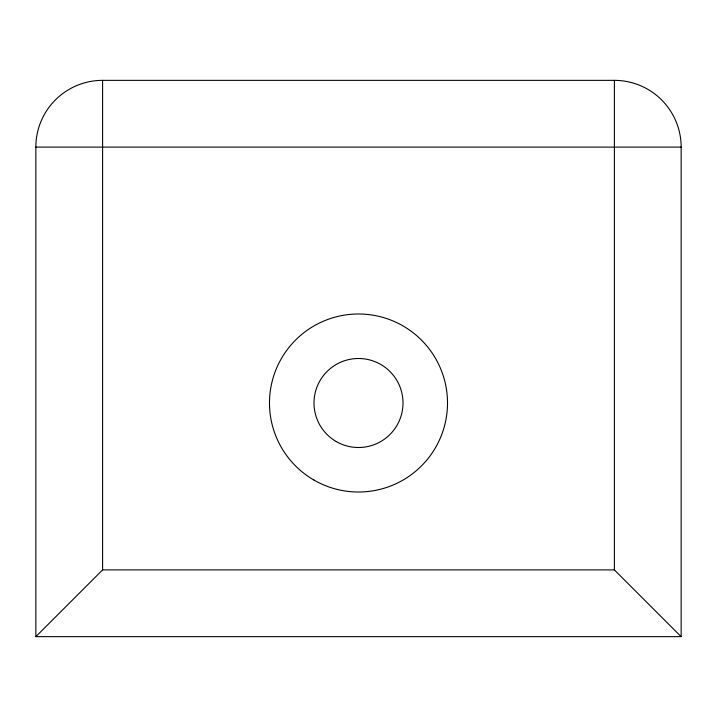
<?xml version="1.0" encoding="UTF-8"?>
<svg xmlns="http://www.w3.org/2000/svg" width="717" height="717" viewBox="0 0 717 717"><rect width="100%" height="100%" fill="white"/><g stroke="black" fill="none" stroke-linecap="round" stroke-linejoin="round"><path stroke-width="1.08" d="M35.868 636.633L102.603 569.89L614.397 569.89L681.132 636.633L681.15 147.11A66.753 66.753 0 0 0 614.397 80.358L102.603 80.358A66.753 66.753 0 0 0 35.85 147.11L35.85 636.642L681.15 636.642M35.85 147.11L681.15 147.11M614.397 80.358L614.397 569.89M102.603 80.358L102.603 569.89M336.246 441.547A44.508 44.508 0 0 0 403.008 403.008A44.508 44.508 0 0 0 336.246 364.46A44.508 44.508 0 0 0 336.246 441.547M313.992 480.085A89.007 89.007 0 0 0 447.507 403.008A89.007 89.007 0 0 0 313.992 325.921A89.007 89.007 0 0 0 313.992 480.085"/></g></svg>
